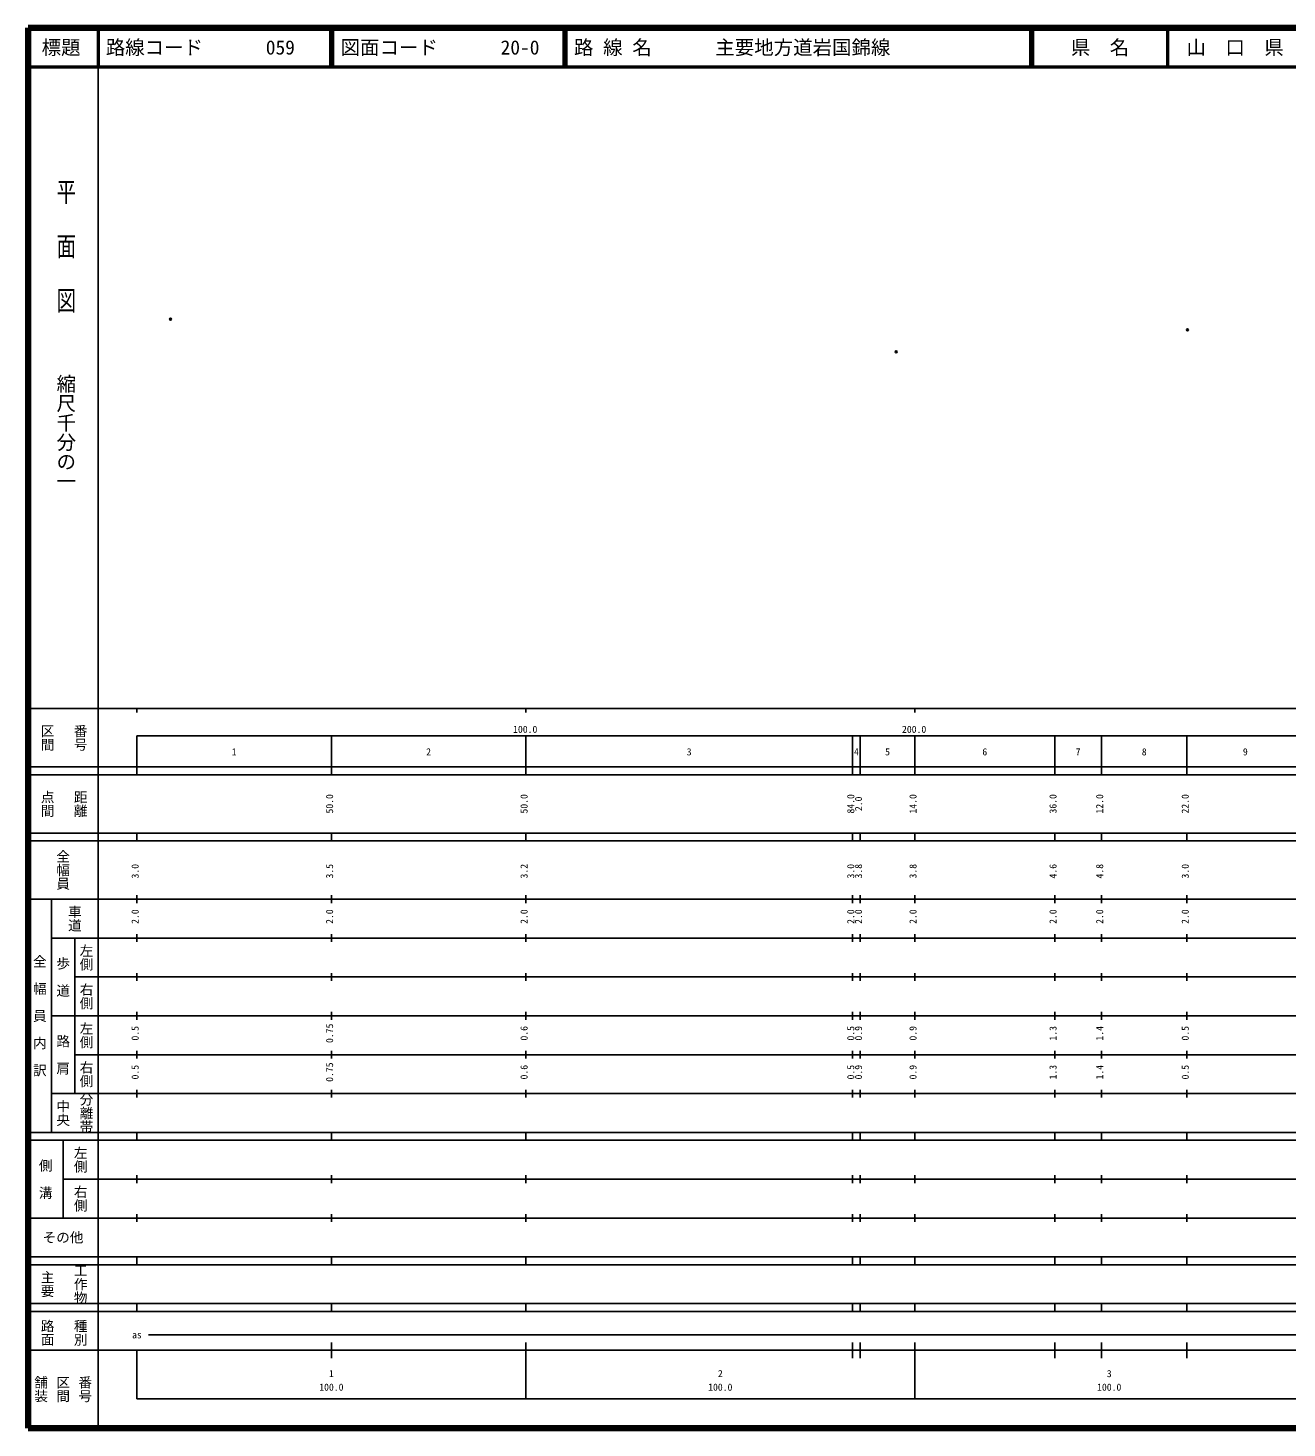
# Model space of a CAD drawing. Units: millimetres on the paper. Extents: x 40 to 680, y 20 to 380.
# Drawn here: x 40 to 363.7, y 20 to 380 of the extents above; entities that cross this region are included whole.
import ezdxf
from ezdxf.enums import TextEntityAlignment as Align

# ---------------------------------------------------------------- set-up
doc = ezdxf.new("R2010")
doc.units = ezdxf.units.MM
doc.header["$PDMODE"] = 32
doc.header["$PDSIZE"] = 0.5
doc.layers.add('M-OTRS', color=6, linetype='Continuous')
doc.layers.add('M-TTL-TXT', color=7, linetype='Continuous')
for name, color, linetype, lineweight in [('M-TTL', 2, 'Continuous', 140), ('M-TTL-BAND', 7, 'Continuous', 25), ('M-TTL-LINE', 7, 'Continuous', 50)]:
    doc.layers.add(name, color=color, linetype=linetype, lineweight=lineweight)
doc.styles.add('@ＭＳ ゴシック', font='')
doc.styles.add('ＭＳ ゴシック', font='')
doc.styles.get('@ＭＳ ゴシック').set_extended_font_data('@MS Gothic')
doc.styles.get('ＭＳ ゴシック').set_extended_font_data('MS Gothic')

msp = doc.modelspace()

# ---------------------------------------------------------------- linework, layer by layer
at = {"layer": 'M-OTRS'}
for p in [(76.65, 305.128), (338.117, 302.408), (263.233, 296.752)]:
    msp.add_point(p, dxfattribs=at)
at = {"layer": 'M-TTL'}
for p, q in [((40, 380), (40, 20)), ((680, 380), (40, 380)), ((40, 20), (680, 20))]:
    msp.add_line(p, q, dxfattribs=at)
at = {"layer": 'M-TTL-BAND'}
for p, q in [((58, 370), (58, 20)), ((40, 205), (579, 205)), ((68, 205), (68, 204)), ((168, 205), (168, 204)), ((268, 205), (268, 204)), ((68, 198), (579, 198)), ((68, 198), (68, 188)), ((118, 188), (118, 198)), ((168, 188), (168, 198)), ((252, 188), (252, 198)), ((254, 188), (254, 198)), ((268, 188), (268, 198)), ((304, 188), (304, 198)), ((316, 188), (316, 198)), ((338, 188), (338, 198)), ((40, 190), (579, 190)), ((40, 188), (579, 188)), ((40, 173), (579, 173)), ((68, 171), (68, 173)), ((118, 171), (118, 173)), ((168, 171), (168, 173)), ((252, 171), (252, 173)), ((254, 171), (254, 173)), ((268, 171), (268, 173)), ((304, 171), (304, 173)), ((316, 171), (316, 173)), ((338, 171), (338, 173)), ((40, 171), (579, 171)), ((40, 156), (579, 156)), ((46, 96), (46, 156)), ((68, 155), (68, 157)), ((118, 155), (118, 157)), ((168, 155), (168, 157)), ((252, 155), (252, 157)), ((254, 155), (254, 157)), ((268, 155), (268, 157)), ((304, 155), (304, 157)), ((316, 155), (316, 157)), ((338, 155), (338, 157)), ((46, 146), (579, 146)), ((52, 146), (52, 106)), ((68, 145), (68, 147)), ((118, 145), (118, 147)), ((168, 145), (168, 147)), ((252, 145), (252, 147)), ((254, 145), (254, 147)), ((268, 145), (268, 147)), ((304, 145), (304, 147)), ((316, 145), (316, 147)), ((338, 145), (338, 147)), ((68, 135), (68, 137)), ((118, 135), (118, 137)), ((168, 135), (168, 137)), ((252, 135), (252, 137)), ((254, 135), (254, 137)), ((268, 135), (268, 137)), ((304, 135), (304, 137)), ((316, 135), (316, 137)), ((338, 135), (338, 137)), ((52, 136), (579, 136)), ((46, 126), (579, 126)), ((68, 125), (68, 127)), ((118, 125), (118, 127)), ((168, 125), (168, 127)), ((252, 125), (252, 127)), ((254, 125), (254, 127)), ((268, 125), (268, 127)), ((304, 125), (304, 127)), ((316, 125), (316, 127)), ((338, 125), (338, 127)), ((52, 116), (579, 116)), ((68, 115), (68, 117)), ((118, 115), (118, 117)), ((168, 115), (168, 117)), ((252, 115), (252, 117)), ((254, 115), (254, 117)), ((268, 115), (268, 117)), ((304, 115), (304, 117)), ((316, 115), (316, 117)), ((338, 115), (338, 117)), ((46, 106), (579, 106)), ((68, 105), (68, 107)), ((118, 105), (118, 107)), ((168, 105), (168, 107)), ((252, 105), (252, 107)), ((254, 105), (254, 107)), ((268, 105), (268, 107)), ((304, 105), (304, 107)), ((316, 105), (316, 107)), ((338, 105), (338, 107)), ((40, 96), (579, 96)), ((40, 94), (579, 94)), ((49, 94), (49, 74)), ((68, 94), (68, 96)), ((118, 94), (118, 96)), ((168, 94), (168, 96)), ((252, 94), (252, 96)), ((254, 94), (254, 96)), ((268, 94), (268, 96)), ((304, 94), (304, 96)), ((316, 94), (316, 96)), ((338, 94), (338, 96)), ((49, 84), (579, 84)), ((68, 83), (68, 85)), ((118, 83), (118, 85)), ((168, 83), (168, 85)), ((252, 83), (252, 85)), ((254, 83), (254, 85)), ((268, 83), (268, 85)), ((304, 83), (304, 85)), ((316, 83), (316, 85)), ((338, 83), (338, 85)), ((40, 74), (579, 74)), ((68, 73), (68, 75)), ((118, 73), (118, 75)), ((168, 73), (168, 75)), ((252, 73), (252, 75)), ((254, 73), (254, 75)), ((268, 73), (268, 75)), ((304, 73), (304, 75)), ((316, 73), (316, 75)), ((338, 73), (338, 75)), ((40, 64), (579, 64)), ((40, 62), (579, 62)), ((68, 62), (68, 64)), ((118, 62), (118, 64)), ((168, 62), (168, 64)), ((252, 62), (252, 64)), ((254, 62), (254, 64)), ((268, 62), (268, 64)), ((304, 62), (304, 64)), ((316, 62), (316, 64)), ((338, 62), (338, 64)), ((40, 52), (579, 52)), ((68, 50), (68, 52)), ((118, 50), (118, 52)), ((168, 50), (168, 52)), ((252, 50), (252, 52)), ((254, 50), (254, 52)), ((268, 50), (268, 52)), ((304, 50), (304, 52)), ((316, 50), (316, 52)), ((338, 50), (338, 52)), ((40, 50), (579, 50)), ((71, 44), (565, 44)), ((40, 40), (579, 40)), ((68, 40), (68, 27.5)), ((118, 38), (118, 42)), ((168, 27.5), (168, 42)), ((252, 38), (252, 42)), ((254, 38), (254, 42)), ((268, 27.5), (268, 42)), ((304, 38), (304, 42)), ((316, 38), (316, 42)), ((338, 38), (338, 42)), ((68, 27.5), (579, 27.5))]:
    msp.add_line(p, q, dxfattribs=at)
at = {"layer": 'M-TTL-LINE'}
for p, q in [((58, 380), (58, 370)), ((117.75, 380), (117.75, 370)), ((118.25, 380), (118.25, 370)), ((177.75, 380), (177.75, 370)), ((178.25, 380), (178.25, 370)), ((297.75, 380), (297.75, 370)), ((298.25, 380), (298.25, 370)), ((333, 380), (333, 370)), ((40, 370), (680, 370))]:
    msp.add_line(p, q, dxfattribs=at)

# ---------------------------------------------------------------- texts
at = {"layer": 'M-TTL-BAND', "style": '@ＭＳ ゴシック', "width": 1.4}
msp.add_text('平  面  図', height=3.666, rotation=270, dxfattribs=at).set_placement((49.777, 306.475), align=Align.MIDDLE_RIGHT)
at = {"layer": 'M-TTL-BAND', "style": '@ＭＳ ゴシック'}
msp.add_text('縮尺千分の一', height=3.666, rotation=270, dxfattribs=at).set_placement((49.777, 261.03), align=Align.MIDDLE_RIGHT)
for s, p in [('区間', (45, 197.5)), ('番号', (53.5, 197.5)), ('点間', (45, 180.5)), ('距離', (53.5, 180.5)), ('全幅員', (49, 163.5)), ('車道', (52, 151)), ('左側', (55, 141)), ('全\u3000幅\u3000員\u3000内\u3000訳', (43, 126)), ('歩\u3000道', (49, 136)), ('右側', (55, 131)), ('左側', (55, 121)), ('路\u3000肩', (49, 116)), ('右側', (55, 111)), ('分離帯', (55, 101)), ('中央', (49, 101)), ('左側', (53.5, 89)), ('側\u3000溝', (44.5, 84)), ('右側', (53.5, 79)), ('工作物', (53.5, 57)), ('主要', (45, 57)), ('路面', (45, 44.5)), ('種別', (53.5, 44.5)), ('舗装', (43.333, 30)), ('区間', (49, 30)), ('番号', (54.667, 30))]:
    msp.add_text(s, height=2.566, rotation=270, dxfattribs=at).set_placement(p, align=Align.MIDDLE_CENTER)
at = {"layer": 'M-TTL-BAND', "style": 'ＭＳ ゴシック'}
for s, p in [('100.0', (167.844, 198.195)), ('200.0', (267.844, 198.195)), ('1', (93, 192.405)), ('2', (143, 192.405)), ('3', (210, 192.405)), ('4', (253, 192.405)), ('5', (261, 192.405)), ('6', (286, 192.405)), ('7', (310, 192.405)), ('8', (327, 192.405)), ('9', (353, 192.405)), ('as', (68, 42.5)), ('1', (118, 32.523)), ('2', (218, 32.523)), ('3', (318, 32.523)), ('100.0', (118, 29.033)), ('100.0', (218, 29.033)), ('100.0', (318, 29.033))]:
    msp.add_text(s, height=1.833, dxfattribs=at).set_placement(p, align=Align.BOTTOM_CENTER)
for s, p in [('50.0', (119, 180.5)), ('50.0', (169, 180.5)), ('84.0', (253, 180.5)), ('2.0', (255, 180.5)), ('14.0', (269, 180.5)), ('36.0', (305, 180.5)), ('12.0', (317, 180.5)), ('22.0', (339, 180.5)), ('3.0', (69, 163.174)), ('3.5', (119, 163.174)), ('3.2', (169, 163.174)), ('3.0', (253, 163.174)), ('3.8', (255, 163.174)), ('3.8', (269, 163.174)), ('4.6', (305, 163.174)), ('4.8', (317, 163.174)), ('3.0', (339, 163.174)), ('2.0', (69, 151.5)), ('2.0', (119, 151.5)), ('2.0', (169, 151.5)), ('2.0', (253, 151.5)), ('2.0', (255, 151.5)), ('2.0', (269, 151.5)), ('2.0', (305, 151.5)), ('2.0', (317, 151.5)), ('2.0', (339, 151.5)), ('0.5', (69, 121.5)), ('0.75', (119, 121.5)), ('0.6', (169, 121.5)), ('0.5', (253, 121.5)), ('0.9', (255, 121.5)), ('0.9', (269, 121.5)), ('1.3', (305, 121.5)), ('1.4', (317, 121.5)), ('0.5', (339, 121.5)), ('0.5', (69, 111.5)), ('0.75', (119, 111.5)), ('0.6', (169, 111.5)), ('0.5', (253, 111.5)), ('0.9', (255, 111.5)), ('0.9', (269, 111.5)), ('1.3', (305, 111.5)), ('1.4', (317, 111.5)), ('0.5', (339, 111.5))]:
    msp.add_text(s, height=1.833, rotation=90, dxfattribs=at).set_placement(p, align=Align.BOTTOM_CENTER)
msp.add_text('その他', height=2.566, dxfattribs=at).set_placement((49, 69), align=Align.MIDDLE_CENTER)
at = {"layer": 'M-TTL-TXT', "style": 'ＭＳ ゴシック'}
for s, p in [('標題', (48.5, 375)), ('県\u3000名', (315.625, 375)), ('山\u3000口\u3000県', (350.375, 375))]:
    msp.add_text(s, height=3.666, dxfattribs=at).set_placement(p, align=Align.MIDDLE_CENTER)
for s, p in [('路線コード', (60, 375)), ('059', (101.142, 375)), ('図面コード', (120.38, 375)), ('20-0', (161.521, 375)), ('路 線 名', (180.38, 375)), ('主要地方道岩国錦線', (216.734, 375))]:
    msp.add_text(s, height=3.666, dxfattribs=at).set_placement(p, align=Align.MIDDLE_LEFT)

doc.saveas('drawing.dxf')
